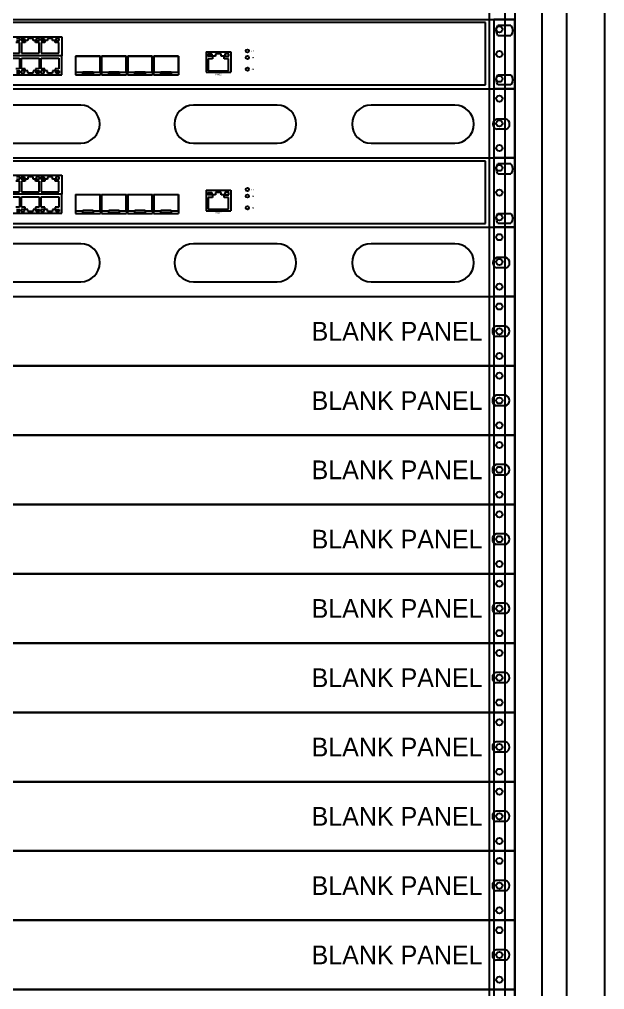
# Model space of a CAD drawing. Header units: millimetres. Extents: x 0 to 84100, y 0 to 29700.
# Drawn here: x 72178 to 74430, y 17294 to 21032 of the extents above; entities that cross this region are included whole.
import ezdxf
from ezdxf.enums import TextEntityAlignment as Align

# ---------------------------------------------------------------- set-up
doc = ezdxf.new("R2010")
doc.units = ezdxf.units.MM
doc.header["$LTSCALE"] = 1000
doc.layers.add('KEC-TEXT', color=6, linetype='Continuous')
doc.styles.add('나눔고딕', font='')
doc.styles.add('돋움체', font='')
doc.styles.get('나눔고딕').set_extended_font_data('나눔고딕')
doc.styles.get('돋움체').set_extended_font_data('DotumChe')

# ---------------------------------------------------------------- blocks, each defined once
blk = doc.blocks.new('RACK_36U')
at = {"color": 0}
for p, q in [((575.5, 1780), (575.5, 91.6)), ((600, 1780), (600, 91.6)), ((526.05, 1757), (526.05, 129.3)), ((542.5, 1757), (542.5, 129.3)), ((559.85, 1757), (559.85, 129.3)), ((536, 1742.3), (536, 140.3)), ((529, 1341.8), (536, 1341.8)), ((529, 1297.3), (536, 1297.3)), ((529, 1252.8), (536, 1252.8)), ((529, 1208.3), (536, 1208.3)), ((529, 1163.8), (536, 1163.8)), ((529, 1119.3), (536, 1119.3)), ((529, 1074.8), (536, 1074.8)), ((529, 1030.3), (536, 1030.3)), ((529, 985.8), (536, 985.8)), ((529, 941.3), (536, 941.3)), ((529, 896.8), (536, 896.8)), ((529, 852.3), (536, 852.3)), ((529, 807.8), (536, 807.8)), ((529, 763.3), (536, 763.3))]:
    blk.add_line(p, q, dxfattribs=at)
for points in [[(0, 1800), (600, 1800), (600, 71.6), (0, 71.6)], [(542.5, 1386.3), (529, 1386.3), (529, 1341.8), (542.5, 1341.8)], [(542.5, 1341.8), (529, 1341.8), (529, 1297.3), (542.5, 1297.3)], [(542.5, 1297.3), (529, 1297.3), (529, 1252.8), (542.5, 1252.8)], [(542.5, 1252.8), (529, 1252.8), (529, 1208.3), (542.5, 1208.3)], [(542.5, 1208.3), (529, 1208.3), (529, 1163.8), (542.5, 1163.8)], [(542.5, 1163.8), (529, 1163.8), (529, 1119.3), (542.5, 1119.3)], [(542.5, 1119.3), (529, 1119.3), (529, 1074.8), (542.5, 1074.8)], [(542.5, 1074.8), (529, 1074.8), (529, 1030.3), (542.5, 1030.3)], [(542.5, 1030.3), (529, 1030.3), (529, 985.8), (542.5, 985.8)], [(542.5, 985.8), (529, 985.8), (529, 941.3), (542.5, 941.3)], [(542.5, 941.3), (529, 941.3), (529, 896.8), (542.5, 896.8)], [(542.5, 896.8), (529, 896.8), (529, 852.3), (542.5, 852.3)], [(542.5, 852.3), (529, 852.3), (529, 807.8), (542.5, 807.8)], [(542.5, 807.8), (529, 807.8), (529, 763.3), (542.5, 763.3)], [(542.5, 763.3), (529, 763.3), (529, 718.8), (542.5, 718.8)]]:
    blk.add_lwpolyline(points, close=True, dxfattribs=at)
for centre in [(532.5, 1379.95), (532.5, 1364.05), (532.5, 1348.15), (532.5, 1335.45), (532.5, 1319.55), (532.5, 1303.65), (532.5, 1290.95), (532.5, 1275.05), (532.5, 1259.15), (532.5, 1246.45), (532.5, 1230.55), (532.5, 1214.65), (532.5, 1201.95), (532.5, 1186.05), (532.5, 1170.15), (532.5, 1157.45), (532.5, 1141.55), (532.5, 1125.65), (532.5, 1112.95), (532.5, 1097.05), (532.5, 1081.15), (532.5, 1068.45), (532.5, 1052.55), (532.5, 1036.65), (532.5, 1023.95), (532.5, 1008.05), (532.5, 992.15), (532.5, 979.45), (532.5, 963.55), (532.5, 947.65), (532.5, 934.95), (532.5, 919.05), (532.5, 903.15), (532.5, 890.45), (532.5, 874.55), (532.5, 858.65), (532.5, 845.95), (532.5, 830.05), (532.5, 814.15), (532.5, 801.45), (532.5, 785.55), (532.5, 769.65)]:
    blk.add_circle(centre, 2, dxfattribs=at)
blk = doc.blocks.new('*U36')
at = {"color": 0}
for p, q in [((0, 44.5), (485, 44.5)), ((218.94, 20.82), (203.13, 20.82)), ((203.13, 20.82), (203.13, 10.54)), ((218.94, 10.54), (218.94, 20.82)), ((235.65, 20.82), (219.84, 20.82)), ((219.84, 20.82), (219.84, 10.54)), ((235.65, 10.54), (235.65, 20.82)), ((252.35, 20.82), (236.54, 20.82)), ((236.54, 20.82), (236.54, 10.54)), ((252.35, 10.54), (252.35, 20.82)), ((269.06, 20.82), (253.25, 20.82)), ((253.25, 20.82), (253.25, 10.54)), ((269.06, 10.54), (269.06, 20.82)), ((287.99, 20.79), (287.99, 22.36)), ((287.99, 22.36), (290.48, 22.36)), ((290.48, 20.79), (287.99, 20.79)), ((288.26, 19.22), (288.26, 11.55)), ((290.88, 19.22), (288.26, 19.22)), ((290.48, 22.36), (290.48, 20.79)), ((292.79, 20.79), (290.88, 20.79)), ((290.88, 20.79), (290.88, 19.22)), ((296.62, 22.36), (292.79, 22.36)), ((292.79, 22.36), (292.79, 20.79)), ((296.62, 20.79), (296.62, 22.36)), ((298.54, 20.79), (296.62, 20.79)), ((298.54, 19.22), (298.54, 20.79)), ((301.16, 19.22), (298.54, 19.22)), ((301.43, 22.36), (298.94, 22.36)), ((298.94, 22.36), (298.94, 20.79)), ((298.94, 20.79), (301.43, 20.79)), ((301.16, 11.55), (301.16, 19.22)), ((301.43, 20.79), (301.43, 22.36)), ((203.13, 10.54), (207.48, 10.54)), ((207.48, 10.54), (207.48, 9.14)), ((207.48, 9.14), (214.6, 9.14)), ((207.68, 10.92), (214.4, 10.92)), ((207.68, 9.87), (207.68, 10.92)), ((208.21, 9.87), (207.68, 9.87)), ((208.21, 9.34), (208.21, 9.87)), ((213.87, 9.34), (208.21, 9.34)), ((214.4, 9.87), (213.87, 9.87)), ((213.87, 9.87), (213.87, 9.34)), ((214.4, 10.92), (214.4, 9.87)), ((214.6, 9.14), (214.6, 10.54)), ((214.6, 10.54), (218.94, 10.54)), ((219.84, 10.54), (224.18, 10.54)), ((224.18, 10.54), (224.18, 9.14)), ((224.18, 9.14), (231.3, 9.14)), ((224.38, 10.92), (231.1, 10.92)), ((224.38, 9.87), (224.38, 10.92)), ((224.91, 9.87), (224.38, 9.87)), ((224.91, 9.34), (224.91, 9.87)), ((230.57, 9.34), (224.91, 9.34)), ((231.1, 9.87), (230.57, 9.87)), ((230.57, 9.87), (230.57, 9.34)), ((231.1, 10.92), (231.1, 9.87)), ((231.3, 9.14), (231.3, 10.54)), ((231.3, 10.54), (235.65, 10.54)), ((236.54, 10.54), (240.89, 10.54)), ((240.89, 10.54), (240.89, 9.14)), ((240.89, 9.14), (248.01, 9.14)), ((241.09, 10.92), (247.81, 10.92)), ((241.09, 9.87), (241.09, 10.92)), ((241.62, 9.87), (241.09, 9.87)), ((241.62, 9.34), (241.62, 9.87)), ((247.28, 9.34), (241.62, 9.34)), ((247.81, 9.87), (247.28, 9.87)), ((247.28, 9.87), (247.28, 9.34)), ((247.81, 10.92), (247.81, 9.87)), ((248.01, 9.14), (248.01, 10.54)), ((248.01, 10.54), (252.35, 10.54)), ((253.25, 10.54), (257.59, 10.54)), ((257.59, 10.54), (257.59, 9.14)), ((257.59, 9.14), (264.71, 9.14)), ((257.79, 10.92), (264.51, 10.92)), ((257.79, 9.87), (257.79, 10.92)), ((258.32, 9.87), (257.79, 9.87)), ((258.32, 9.34), (258.32, 9.87)), ((263.98, 9.34), (258.32, 9.34)), ((264.51, 9.87), (263.98, 9.87)), ((263.98, 9.87), (263.98, 9.34)), ((264.51, 10.92), (264.51, 9.87)), ((264.71, 9.14), (264.71, 10.54)), ((264.71, 10.54), (269.06, 10.54)), ((288.26, 11.55), (301.16, 11.55)), ((0, 0), (485, 0))]:
    blk.add_line(p, q, dxfattribs=at)
at = {"color": 0, "lineweight": -3}
for p, q in [((485, 0), (485, 44.5)), ((466.09, 42.53), (57.67, 42.53)), ((466.09, 2.38), (466.09, 42.53)), ((482.33, 40.65), (474.11, 40.65)), ((116.28, 33.39), (194.2, 33.39)), ((167.42, 32.32), (165.24, 32.32)), ((167.42, 30.94), (167.42, 32.32)), ((168.23, 30.94), (168.23, 32.32)), ((168.23, 32.32), (170.41, 32.32)), ((170.41, 32.32), (170.41, 30.94)), ((175.8, 32.32), (172.44, 32.32)), ((172.44, 32.32), (172.44, 30.94)), ((175.8, 30.94), (175.8, 32.32)), ((180.01, 32.32), (177.83, 32.32)), ((177.83, 32.32), (177.83, 30.94)), ((180.01, 30.94), (180.01, 32.32)), ((180.81, 30.94), (180.81, 32.32)), ((180.81, 32.32), (183, 32.32)), ((183, 32.32), (183, 30.94)), ((188.38, 32.32), (185.03, 32.32)), ((185.03, 32.32), (185.03, 30.94)), ((188.38, 30.94), (188.38, 32.32)), ((192.6, 32.32), (190.41, 32.32)), ((190.41, 32.32), (190.41, 30.94)), ((192.6, 30.94), (192.6, 32.32)), ((194.2, 33.39), (194.2, 21.19)), ((474.11, 34.23), (482.33, 34.23)), ((167.19, 29.56), (164.89, 29.56)), ((165.24, 30.94), (167.42, 30.94)), ((167.19, 22.84), (167.19, 29.56)), ((170.41, 30.94), (168.23, 30.94)), ((168.46, 29.56), (168.46, 22.84)), ((170.76, 29.56), (168.46, 29.56)), ((172.44, 30.94), (170.76, 30.94)), ((170.76, 30.94), (170.76, 29.56)), ((177.48, 30.94), (175.8, 30.94)), ((177.48, 29.56), (177.48, 30.94)), ((179.77, 29.56), (177.48, 29.56)), ((177.83, 30.94), (180.01, 30.94)), ((179.77, 22.84), (179.77, 29.56)), ((183, 30.94), (180.81, 30.94)), ((181.05, 29.56), (181.05, 22.84)), ((183.35, 29.56), (181.05, 29.56)), ((185.03, 30.94), (183.35, 30.94)), ((183.35, 30.94), (183.35, 29.56)), ((190.06, 30.94), (188.38, 30.94)), ((190.06, 29.56), (190.06, 30.94)), ((192.36, 29.56), (190.06, 29.56)), ((190.41, 30.94), (192.6, 30.94)), ((192.36, 22.84), (192.36, 29.56)), ((194.2, 21.19), (116.28, 21.19)), ((194.2, 21.19), (116.28, 21.19)), ((155.88, 22.84), (167.19, 22.84)), ((155.88, 19.55), (167.19, 19.55)), ((167.19, 19.55), (167.19, 12.82)), ((168.46, 22.84), (179.77, 22.84)), ((168.46, 12.82), (168.46, 19.55)), ((168.46, 19.55), (179.77, 19.55)), ((179.77, 19.55), (179.77, 12.82)), ((181.05, 22.84), (192.36, 22.84)), ((181.05, 12.82), (181.05, 19.55)), ((181.05, 19.55), (192.36, 19.55)), ((192.36, 19.55), (192.36, 12.82)), ((194.2, 9), (194.2, 21.19)), ((167.19, 12.82), (164.89, 12.82)), ((170.76, 12.82), (168.46, 12.82)), ((170.76, 11.45), (170.76, 12.82)), ((179.77, 12.82), (177.48, 12.82)), ((177.48, 12.82), (177.48, 11.45)), ((183.35, 12.82), (181.05, 12.82)), ((183.35, 11.45), (183.35, 12.82)), ((192.36, 12.82), (190.06, 12.82)), ((190.06, 12.82), (190.06, 11.45)), ((116.28, 9), (194.2, 9)), ((165.24, 11.45), (167.42, 11.45)), ((167.42, 10.07), (165.24, 10.07)), ((167.42, 11.45), (167.42, 10.07)), ((170.41, 11.45), (168.23, 11.45)), ((168.23, 11.45), (168.23, 10.07)), ((168.23, 10.07), (170.41, 10.07)), ((170.41, 10.07), (170.41, 11.45)), ((172.44, 11.45), (170.76, 11.45)), ((172.44, 10.07), (172.44, 11.45)), ((175.8, 10.07), (172.44, 10.07)), ((177.48, 11.45), (175.8, 11.45)), ((175.8, 11.45), (175.8, 10.07)), ((177.83, 11.45), (180.01, 11.45)), ((177.83, 10.07), (177.83, 11.45)), ((180.01, 10.07), (177.83, 10.07)), ((180.01, 11.45), (180.01, 10.07)), ((183, 11.45), (180.81, 11.45)), ((180.81, 11.45), (180.81, 10.07)), ((180.81, 10.07), (183, 10.07)), ((183, 10.07), (183, 11.45)), ((185.03, 11.45), (183.35, 11.45)), ((185.03, 10.07), (185.03, 11.45)), ((188.38, 10.07), (185.03, 10.07)), ((190.06, 11.45), (188.38, 11.45)), ((188.38, 11.45), (188.38, 10.07)), ((190.41, 11.45), (192.6, 11.45)), ((190.41, 10.07), (190.41, 11.45)), ((192.6, 10.07), (190.41, 10.07)), ((192.6, 11.45), (192.6, 10.07)), ((474.11, 8.96), (482.33, 8.96)), ((17.91, 2.38), (466.09, 2.38)), ((482.33, 2.54), (474.11, 2.54)), ((482.33, 2.54), (474.11, 2.54))]:
    blk.add_line(p, q, dxfattribs=at)
at = {"color": 0, "ltscale": 2}
for p, q in [((202.96, 20.98), (202.96, 8.93)), ((202.96, 20.98), (219.11, 20.98)), ((219.11, 20.98), (219.11, 8.93)), ((219.67, 20.98), (219.67, 8.93)), ((219.67, 20.98), (235.82, 20.98)), ((235.82, 20.98), (235.82, 8.93)), ((236.37, 20.98), (236.37, 8.93)), ((236.37, 20.98), (252.52, 20.98)), ((252.52, 20.98), (252.52, 8.93)), ((253.08, 20.98), (253.08, 8.93)), ((253.08, 20.98), (269.23, 20.98)), ((269.23, 20.98), (269.23, 8.93)), ((286.85, 23.74), (286.85, 10.56)), ((286.85, 23.74), (302.64, 23.74)), ((302.64, 23.74), (302.64, 10.56)), ((202.96, 8.93), (219.11, 8.93)), ((219.67, 8.93), (235.82, 8.93)), ((236.37, 8.93), (252.52, 8.93)), ((253.08, 8.93), (269.23, 8.93)), ((286.85, 10.56), (302.64, 10.56))]:
    blk.add_line(p, q, dxfattribs=at)
at = {"color": 0}
for centre in [(313.33, 24.21), (313.33, 20.08), (313.33, 12.56)]:
    blk.add_circle(centre, 1.03, dxfattribs=at)
at = {"color": 0, "lineweight": -3, "extrusion": (0, 0, -1)}
for centre, major_axis, start_param, end_param in [((478.22, 37.44), (-5.21, 0.01), -0.663982, 0.661763), ((478.22, 37.44), (5.21, 0), -0.662169, 0.663577), ((478.22, 5.75), (5.21, 0), 2.479663, 3.805409), ((478.22, 5.75), (-5.21, 0), 2.478187, 3.803932)]:
    blk.add_ellipse(centre, major_axis=major_axis, ratio=1, start_param=start_param, end_param=end_param, dxfattribs=at)
at = {"color": 0, "lineweight": -3, "style": '돋움체', "width": 0.8}
for s, p in [('ALM', (315.73, 23.72)), ('RUN', (315.96, 19.44)), ('RUN', (315.96, 11.92)), ('CONSOLE', (292.55, 8.66))]:
    blk.add_text(s, height=0.939, dxfattribs=at).set_placement(p)
blk = doc.blocks.new('*U21')
at = {"color": 0}
for p, q in [((0, 44.5), (485, 44.5)), ((116.28, 33.39), (194.2, 33.39)), ((167.42, 32.32), (165.24, 32.32)), ((167.42, 30.94), (167.42, 32.32)), ((168.23, 30.94), (168.23, 32.32)), ((168.23, 32.32), (170.41, 32.32)), ((170.41, 32.32), (170.41, 30.94)), ((175.8, 32.32), (172.44, 32.32)), ((172.44, 32.32), (172.44, 30.94)), ((175.8, 30.94), (175.8, 32.32)), ((180.01, 32.32), (177.83, 32.32)), ((177.83, 32.32), (177.83, 30.94)), ((180.01, 30.94), (180.01, 32.32)), ((180.81, 30.94), (180.81, 32.32)), ((180.81, 32.32), (183, 32.32)), ((183, 32.32), (183, 30.94)), ((188.38, 32.32), (185.03, 32.32)), ((185.03, 32.32), (185.03, 30.94)), ((188.38, 30.94), (188.38, 32.32)), ((192.6, 32.32), (190.41, 32.32)), ((190.41, 32.32), (190.41, 30.94)), ((192.6, 30.94), (192.6, 32.32)), ((194.2, 33.39), (194.2, 21.19)), ((167.19, 29.56), (164.89, 29.56)), ((165.24, 30.94), (167.42, 30.94)), ((167.19, 22.84), (167.19, 29.56)), ((170.41, 30.94), (168.23, 30.94)), ((168.46, 29.56), (168.46, 22.84)), ((170.76, 29.56), (168.46, 29.56)), ((172.44, 30.94), (170.76, 30.94)), ((170.76, 30.94), (170.76, 29.56)), ((177.48, 30.94), (175.8, 30.94)), ((177.48, 29.56), (177.48, 30.94)), ((179.77, 29.56), (177.48, 29.56)), ((177.83, 30.94), (180.01, 30.94)), ((179.77, 22.84), (179.77, 29.56)), ((183, 30.94), (180.81, 30.94)), ((181.05, 29.56), (181.05, 22.84)), ((183.35, 29.56), (181.05, 29.56)), ((185.03, 30.94), (183.35, 30.94)), ((183.35, 30.94), (183.35, 29.56)), ((190.06, 30.94), (188.38, 30.94)), ((190.06, 29.56), (190.06, 30.94)), ((192.36, 29.56), (190.06, 29.56)), ((190.41, 30.94), (192.6, 30.94)), ((192.36, 22.84), (192.36, 29.56)), ((194.2, 21.19), (116.28, 21.19)), ((194.2, 21.19), (116.28, 21.19)), ((155.88, 22.84), (167.19, 22.84)), ((155.88, 19.55), (167.19, 19.55)), ((167.19, 19.55), (167.19, 12.82)), ((168.46, 22.84), (179.77, 22.84)), ((168.46, 12.82), (168.46, 19.55)), ((168.46, 19.55), (179.77, 19.55)), ((179.77, 19.55), (179.77, 12.82)), ((181.05, 22.84), (192.36, 22.84)), ((181.05, 12.82), (181.05, 19.55)), ((181.05, 19.55), (192.36, 19.55)), ((192.36, 19.55), (192.36, 12.82)), ((194.2, 9), (194.2, 21.19)), ((218.94, 20.82), (203.13, 20.82)), ((203.13, 20.82), (203.13, 10.54)), ((218.94, 10.54), (218.94, 20.82)), ((235.65, 20.82), (219.84, 20.82)), ((219.84, 20.82), (219.84, 10.54)), ((235.65, 10.54), (235.65, 20.82)), ((252.35, 20.82), (236.54, 20.82)), ((236.54, 20.82), (236.54, 10.54)), ((252.35, 10.54), (252.35, 20.82)), ((269.06, 20.82), (253.25, 20.82)), ((253.25, 20.82), (253.25, 10.54)), ((269.06, 10.54), (269.06, 20.82)), ((287.99, 20.79), (287.99, 22.36)), ((287.99, 22.36), (290.48, 22.36)), ((290.48, 20.79), (287.99, 20.79)), ((288.26, 19.22), (288.26, 11.55)), ((290.88, 19.22), (288.26, 19.22)), ((290.48, 22.36), (290.48, 20.79)), ((292.79, 20.79), (290.88, 20.79)), ((290.88, 20.79), (290.88, 19.22)), ((296.62, 22.36), (292.79, 22.36)), ((292.79, 22.36), (292.79, 20.79)), ((296.62, 20.79), (296.62, 22.36)), ((298.54, 20.79), (296.62, 20.79)), ((298.54, 19.22), (298.54, 20.79)), ((301.16, 19.22), (298.54, 19.22)), ((301.43, 22.36), (298.94, 22.36)), ((298.94, 22.36), (298.94, 20.79)), ((298.94, 20.79), (301.43, 20.79)), ((301.16, 11.55), (301.16, 19.22)), ((301.43, 20.79), (301.43, 22.36)), ((167.19, 12.82), (164.89, 12.82)), ((170.76, 12.82), (168.46, 12.82)), ((170.76, 11.45), (170.76, 12.82)), ((179.77, 12.82), (177.48, 12.82)), ((177.48, 12.82), (177.48, 11.45)), ((183.35, 12.82), (181.05, 12.82)), ((183.35, 11.45), (183.35, 12.82)), ((192.36, 12.82), (190.06, 12.82)), ((190.06, 12.82), (190.06, 11.45)), ((116.28, 9), (194.2, 9)), ((165.24, 11.45), (167.42, 11.45)), ((167.42, 10.07), (165.24, 10.07)), ((167.42, 11.45), (167.42, 10.07)), ((170.41, 11.45), (168.23, 11.45)), ((168.23, 11.45), (168.23, 10.07)), ((168.23, 10.07), (170.41, 10.07)), ((170.41, 10.07), (170.41, 11.45)), ((172.44, 11.45), (170.76, 11.45)), ((172.44, 10.07), (172.44, 11.45)), ((175.8, 10.07), (172.44, 10.07)), ((177.48, 11.45), (175.8, 11.45)), ((175.8, 11.45), (175.8, 10.07)), ((177.83, 11.45), (180.01, 11.45)), ((177.83, 10.07), (177.83, 11.45)), ((180.01, 10.07), (177.83, 10.07)), ((180.01, 11.45), (180.01, 10.07)), ((183, 11.45), (180.81, 11.45)), ((180.81, 11.45), (180.81, 10.07)), ((180.81, 10.07), (183, 10.07)), ((183, 10.07), (183, 11.45)), ((185.03, 11.45), (183.35, 11.45)), ((185.03, 10.07), (185.03, 11.45)), ((188.38, 10.07), (185.03, 10.07)), ((190.06, 11.45), (188.38, 11.45)), ((188.38, 11.45), (188.38, 10.07)), ((190.41, 11.45), (192.6, 11.45)), ((190.41, 10.07), (190.41, 11.45)), ((192.6, 10.07), (190.41, 10.07)), ((192.6, 11.45), (192.6, 10.07)), ((203.13, 10.54), (207.48, 10.54)), ((207.48, 10.54), (207.48, 9.14)), ((207.48, 9.14), (214.6, 9.14)), ((207.68, 10.92), (214.4, 10.92)), ((207.68, 9.87), (207.68, 10.92)), ((208.21, 9.87), (207.68, 9.87)), ((208.21, 9.34), (208.21, 9.87)), ((213.87, 9.34), (208.21, 9.34)), ((214.4, 9.87), (213.87, 9.87)), ((213.87, 9.87), (213.87, 9.34)), ((214.4, 10.92), (214.4, 9.87)), ((214.6, 9.14), (214.6, 10.54)), ((214.6, 10.54), (218.94, 10.54)), ((219.84, 10.54), (224.18, 10.54)), ((224.18, 10.54), (224.18, 9.14)), ((224.18, 9.14), (231.3, 9.14)), ((224.38, 10.92), (231.1, 10.92)), ((224.38, 9.87), (224.38, 10.92)), ((224.91, 9.87), (224.38, 9.87)), ((224.91, 9.34), (224.91, 9.87)), ((230.57, 9.34), (224.91, 9.34)), ((231.1, 9.87), (230.57, 9.87)), ((230.57, 9.87), (230.57, 9.34)), ((231.1, 10.92), (231.1, 9.87)), ((231.3, 9.14), (231.3, 10.54)), ((231.3, 10.54), (235.65, 10.54)), ((236.54, 10.54), (240.89, 10.54)), ((240.89, 10.54), (240.89, 9.14)), ((240.89, 9.14), (248.01, 9.14)), ((241.09, 10.92), (247.81, 10.92)), ((241.09, 9.87), (241.09, 10.92)), ((241.62, 9.87), (241.09, 9.87)), ((241.62, 9.34), (241.62, 9.87)), ((247.28, 9.34), (241.62, 9.34)), ((247.81, 9.87), (247.28, 9.87)), ((247.28, 9.87), (247.28, 9.34)), ((247.81, 10.92), (247.81, 9.87)), ((248.01, 9.14), (248.01, 10.54)), ((248.01, 10.54), (252.35, 10.54)), ((253.25, 10.54), (257.59, 10.54)), ((257.59, 10.54), (257.59, 9.14)), ((257.59, 9.14), (264.71, 9.14)), ((257.79, 10.92), (264.51, 10.92)), ((257.79, 9.87), (257.79, 10.92)), ((258.32, 9.87), (257.79, 9.87)), ((258.32, 9.34), (258.32, 9.87)), ((263.98, 9.34), (258.32, 9.34)), ((264.51, 9.87), (263.98, 9.87)), ((263.98, 9.87), (263.98, 9.34)), ((264.51, 10.92), (264.51, 9.87)), ((264.71, 9.14), (264.71, 10.54)), ((264.71, 10.54), (269.06, 10.54)), ((288.26, 11.55), (301.16, 11.55)), ((0, 0), (485, 0))]:
    blk.add_line(p, q, dxfattribs=at)
at = {"color": 0, "lineweight": -3}
for p, q in [((485, 0), (485, 44.5)), ((466.09, 42.53), (57.67, 42.53)), ((466.09, 2.38), (466.09, 42.53)), ((482.33, 40.65), (474.11, 40.65)), ((474.11, 34.23), (482.33, 34.23)), ((474.11, 8.96), (482.33, 8.96)), ((17.91, 2.38), (466.09, 2.38)), ((482.33, 2.54), (474.11, 2.54)), ((482.33, 2.54), (474.11, 2.54))]:
    blk.add_line(p, q, dxfattribs=at)
at = {"color": 0, "ltscale": 2}
for p, q in [((202.96, 20.98), (202.96, 8.93)), ((202.96, 20.98), (219.11, 20.98)), ((219.11, 20.98), (219.11, 8.93)), ((219.67, 20.98), (219.67, 8.93)), ((219.67, 20.98), (235.82, 20.98)), ((235.82, 20.98), (235.82, 8.93)), ((236.37, 20.98), (236.37, 8.93)), ((236.37, 20.98), (252.52, 20.98)), ((252.52, 20.98), (252.52, 8.93)), ((253.08, 20.98), (253.08, 8.93)), ((253.08, 20.98), (269.23, 20.98)), ((269.23, 20.98), (269.23, 8.93)), ((286.85, 23.74), (286.85, 10.56)), ((286.85, 23.74), (302.64, 23.74)), ((302.64, 23.74), (302.64, 10.56)), ((202.96, 8.93), (219.11, 8.93)), ((219.67, 8.93), (235.82, 8.93)), ((236.37, 8.93), (252.52, 8.93)), ((253.08, 8.93), (269.23, 8.93)), ((286.85, 10.56), (302.64, 10.56))]:
    blk.add_line(p, q, dxfattribs=at)
at = {"color": 0}
for centre in [(313.33, 24.21), (313.33, 20.08), (313.33, 12.56)]:
    blk.add_circle(centre, 1.03, dxfattribs=at)
at = {"color": 0, "lineweight": -3, "extrusion": (0, 0, -1)}
for centre, major_axis, start_param, end_param in [((478.22, 37.44), (-5.21, 0.01), -0.663982, 0.661763), ((478.22, 37.44), (5.21, 0), -0.662169, 0.663577), ((478.22, 5.75), (5.21, 0), 2.479663, 3.805409), ((478.22, 5.75), (-5.21, 0), 2.478187, 3.803932)]:
    blk.add_ellipse(centre, major_axis=major_axis, ratio=1, start_param=start_param, end_param=end_param, dxfattribs=at)
at = {"color": 0, "lineweight": -3, "style": '돋움체', "width": 0.8}
for s, p in [('ALM', (315.73, 23.72)), ('RUN', (315.96, 19.44)), ('RUN', (315.96, 11.92)), ('CONSOLE', (292.55, 8.66))]:
    blk.add_text(s, height=0.939, dxfattribs=at).set_placement(p)
blk = doc.blocks.new('ENTRY PANEL')
at = {"color": 0}
for p, q in [((0, 44.5), (485, 44.5)), ((485, 44.5), (485, 0)), ((206.39, 33.96), (152.64, 33.96)), ((332.48, 33.96), (278.73, 33.96)), ((446.43, 33.96), (392.68, 33.96)), ((479.14, 25.02), (473.27, 25.02)), ((479.14, 18.47), (473.27, 18.47)), ((152.64, 9.53), (206.39, 9.53)), ((278.73, 9.53), (332.48, 9.53)), ((392.68, 9.53), (446.43, 9.53)), ((0, 0), (485, 0))]:
    blk.add_line(p, q, dxfattribs=at)
for centre, radius, start, end in [((206.39, 21.74), 12.22, 270, 90), ((278.73, 21.74), 12.22, 90, 270), ((332.48, 21.74), 12.22, 270, 90), ((392.68, 21.74), 12.22, 90, 270), ((446.43, 21.74), 12.22, 270, 90), ((474.25, 21.74), 3.42, 106.60155, 253.39845), ((478.16, 21.74), 3.42, 286.60155, 73.39845)]:
    blk.add_arc(centre, radius, start, end, dxfattribs=at)
blk = doc.blocks.new('*U33')
at = {"color": 0}
for p, q in [((0, 44.5), (485, 44.5)), ((485, 44.5), (485, 0)), ((479, 25.6), (473, 25.6)), ((479, 18.9), (473, 18.9)), ((0, 0), (485, 0))]:
    blk.add_line(p, q, dxfattribs=at)
blk.add_lwpolyline([(0, 44.5), (485, 44.5), (485, 0), (0, 0)], close=True, dxfattribs=at)
for centre, start, end in [((474, 22.25), 106.60155, 253.39845), ((478, 22.25), 286.60155, 73.39845)]:
    blk.add_arc(centre, 3.5, start, end, dxfattribs=at)
at = {"color": 0, "style": '나눔고딕'}
blk.add_text('BLANK PANEL', height=12, dxfattribs=at).set_placement((464.23, 22.25), align=Align.MIDDLE_RIGHT)

msp = doc.modelspace()

# ---------------------------------------------------------------- block references
at = {"layer": 'KEC-TEXT', "color": 6, "xscale": 6, "yscale": 6, "zscale": 6}
for name, p in [('RACK_36U', (70830, 12713.8)), ('ENTRY PANEL', (71175, 21031.6)), ('*U36', (71175, 20764.6)), ('ENTRY PANEL', (71175, 20497.6)), ('*U21', (71175, 20230.6)), ('ENTRY PANEL', (71175, 19963.6)), ('*U33', (71175, 19696.6)), ('*U33', (71175, 19429.6)), ('*U33', (71175, 19162.6)), ('*U33', (71175, 18895.6)), ('*U33', (71175, 18628.6)), ('*U33', (71175, 18361.6)), ('*U33', (71175, 18094.6)), ('*U33', (71175, 17827.6)), ('*U33', (71175, 17560.6)), ('*U33', (71175, 17293.6))]:
    msp.add_blockref(name, p, dxfattribs=at)

doc.saveas('drawing.dxf')
